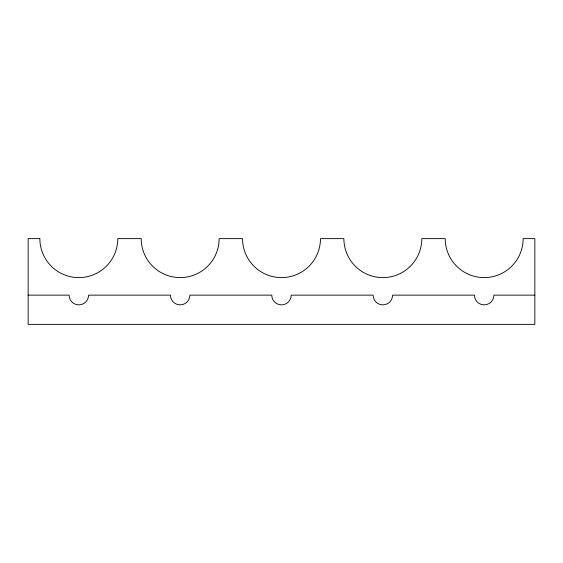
<?xml version="1.0" encoding="UTF-8"?>
<svg xmlns="http://www.w3.org/2000/svg" width="563" height="563" viewBox="0 0 563 563"><rect width="100%" height="100%" fill="white"/><g stroke="black" fill="none" stroke-linecap="round" stroke-linejoin="round"><path stroke-width="0.84" d="M28.15 295.139L69.073 295.139A9.747 9.747 0 0 0 78.82 304.886A9.747 9.747 0 0 0 88.567 295.139L170.413 295.139A9.747 9.747 0 0 0 180.16 304.886A9.747 9.747 0 0 0 189.907 295.139L271.753 295.139A9.747 9.747 0 0 0 281.5 304.886A9.747 9.747 0 0 0 291.247 295.139L373.093 295.139A9.747 9.747 0 0 0 382.84 304.886A9.747 9.747 0 0 0 392.587 295.139L474.433 295.139A9.747 9.747 0 0 0 484.18 304.886A9.747 9.747 0 0 0 493.927 295.139L534.85 295.139M39.846 238.628L28.15 238.628L28.15 324.372L534.85 324.372L534.85 238.628L523.154 238.628A38.974 38.974 0 0 1 484.18 277.601A38.974 38.974 0 0 1 445.206 238.628L421.814 238.628A38.974 38.974 0 0 1 382.84 277.601A38.974 38.974 0 0 1 343.866 238.628L320.474 238.628A38.974 38.974 0 0 1 281.5 277.601A38.974 38.974 0 0 1 242.526 238.628L219.134 238.628A38.974 38.974 0 0 1 180.16 277.601A38.974 38.974 0 0 1 141.186 238.628L117.794 238.628A38.974 38.974 0 0 1 78.82 277.601A38.974 38.974 0 0 1 39.846 238.628"/></g></svg>
